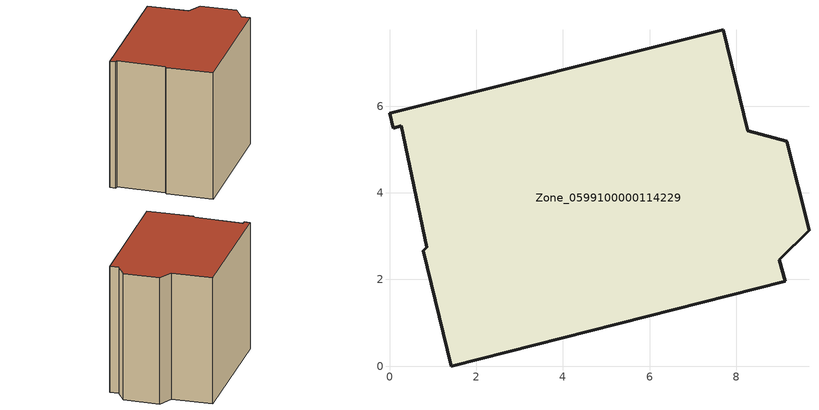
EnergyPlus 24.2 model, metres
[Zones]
Zone_0599100000114229
 floor ground (C_G): 0.85,2.75 0.28,5.55 0.08,5.5 0,5.84 7.7,7.76 8.27,5.43 9.17,5.19 9.68,3.13 8.99,2.46 9.13,1.96 1.43,0 0.78,2.66 z0
 wall outside (C_F): 1.43,0 9.13,1.96 8.99,2.46 9.68,3.13 9.17,5.19 8.27,5.43 7.7,7.76 0,5.84 0.08,5.5 0.28,5.55 0.85,2.75 0.78,2.66 1.43,0 z0:7.7
 roof outside (C_R): 0.28,5.55 0.85,2.75 0.78,2.66 1.43,0 9.13,1.96 8.99,2.46 9.68,3.13 9.17,5.19 8.27,5.43 7.7,7.76 0,5.84 0.08,5.5 z7.7
[BUILDING]
Pand.0599100000114229: North Axis=0; Terrain=City; Loads Convergence Tolerance Value=0.04; Temperature Convergence Tolerance Value=0.4; Solar Distribution=FullExterior; Maximum Number of Warmup Days=25; Minimum Number of Warmup Days=1
[Site:Location]
Rotterdam.The.Hague.AP_ZH_NLD Design_Conditions: Latitude=51.96; Longitude=4.45; Time Zone=1; Elevation=-4.5
[SITE:GROUNDTEMPERATURE:BUILDINGSURFACE]
18, 18, 18, 18, 18, 18, 18, 18, 18, 18, 18, 18
[MATERIAL] Thermal Absorptance=0.9; Solar Absorptance=0.7; Visible Absorptance=0.7
Name | Roughness | Thickness | Conductivity | Density | Specific Heat
G.TI.1946-1964 | MediumSmooth | 0.15 | 1 | 540 | 1210
F.TI.1946-1964 | Rough | 0.3 | 0.857143 | 1920 | 840
R.TI.1946-1964 | MediumRough | 0.2 | 0.277778 | 1500 | 1000
[CONSTRUCTION]
C_G: G.TI.1946-1964
C_F: F.TI.1946-1964
C_R: R.TI.1946-1964
[ZONE]
Zone_0599100000114229: Type=1; Multiplier=1; Ceiling Height=Autocalculate; Volume=Autocalculate; Floor Area=autocalculate; Part of Total Floor Area=Yes
[ZONEINFILTRATION:DESIGNFLOWRATE]
Infil_Zone_0599100000114229: Zone or ZoneList or Space or SpaceList=Zone_0599100000114229; Schedule=AlwaysOn; Design Flow Rate Calculation Method=Flow/Area; Flow Rate per Floor Area=0.003; Constant Term Coefficient=1; Temperature Term Coefficient=0; Velocity Term Coefficient=0; Velocity Squared Term Coefficient=0
[HVACTEMPLATE:ZONE:IDEALLOADSAIRSYSTEM]
Zone_0599100000114229: Maximum Heating Supply Air Temperature=50; Minimum Cooling Supply Air Temperature=13; Maximum Heating Supply Air Humidity Ratio=0.0156; Minimum Cooling Supply Air Humidity Ratio=0.0077; Heating Limit=NoLimit; Cooling Limit=NoLimit; Dehumidification Control Type=ConstantSensibleHeatRatio; Cooling Sensible Heat Ratio=0.7; Dehumidification Setpoint=60; Humidification Control Type=None; Humidification Setpoint=30; Outdoor Air Method=None; Outdoor Air Flow Rate per Person=0.00944; Outdoor Air Flow Rate per Zone Floor Area=0; Outdoor Air Flow Rate per Zone=0; Demand Controlled Ventilation Type=None; Outdoor Air Economizer Type=NoEconomizer; Heat Recovery Type=None; Sensible Heat Recovery Effectiveness=0.7; Latent Heat Recovery Effectiveness=0.65
[ZONECONTROL:THERMOSTAT]
ThermostatControl_Zone_0599100000114229: Zone or ZoneList=Zone_0599100000114229; Control Type Schedule=DualSetpointControlType; Control 1=Thermostat_Zone_0599100000114229; Temperature Difference Between Cutout And Setpoint=0
[THERMOSTATSETPOINT:DUALSETPOINT]
Thermostat_Zone_0599100000114229: Heating Setpoint Temperature Schedule=HeatingSetpoint_Zone_0599100000114229; Cooling Setpoint Temperature Schedule=CoolingSetpoint_Zone_0599100000114229
[SCHEDULE:COMPACT]
HeatingSetpoint_Zone_0599100000114229: Through: 12/31, For: AllDays, Until: 24:00, 21
CoolingSetpoint_Zone_0599100000114229: Through: 12/31, For: AllDays, Until: 24:00, 24
DualSetpointControlType: Through: 12/31, For: AllDays, Until: 24:00, 4
AlwaysOn: Through: 12/31, For: AllDays, Until: 24:00, 1
